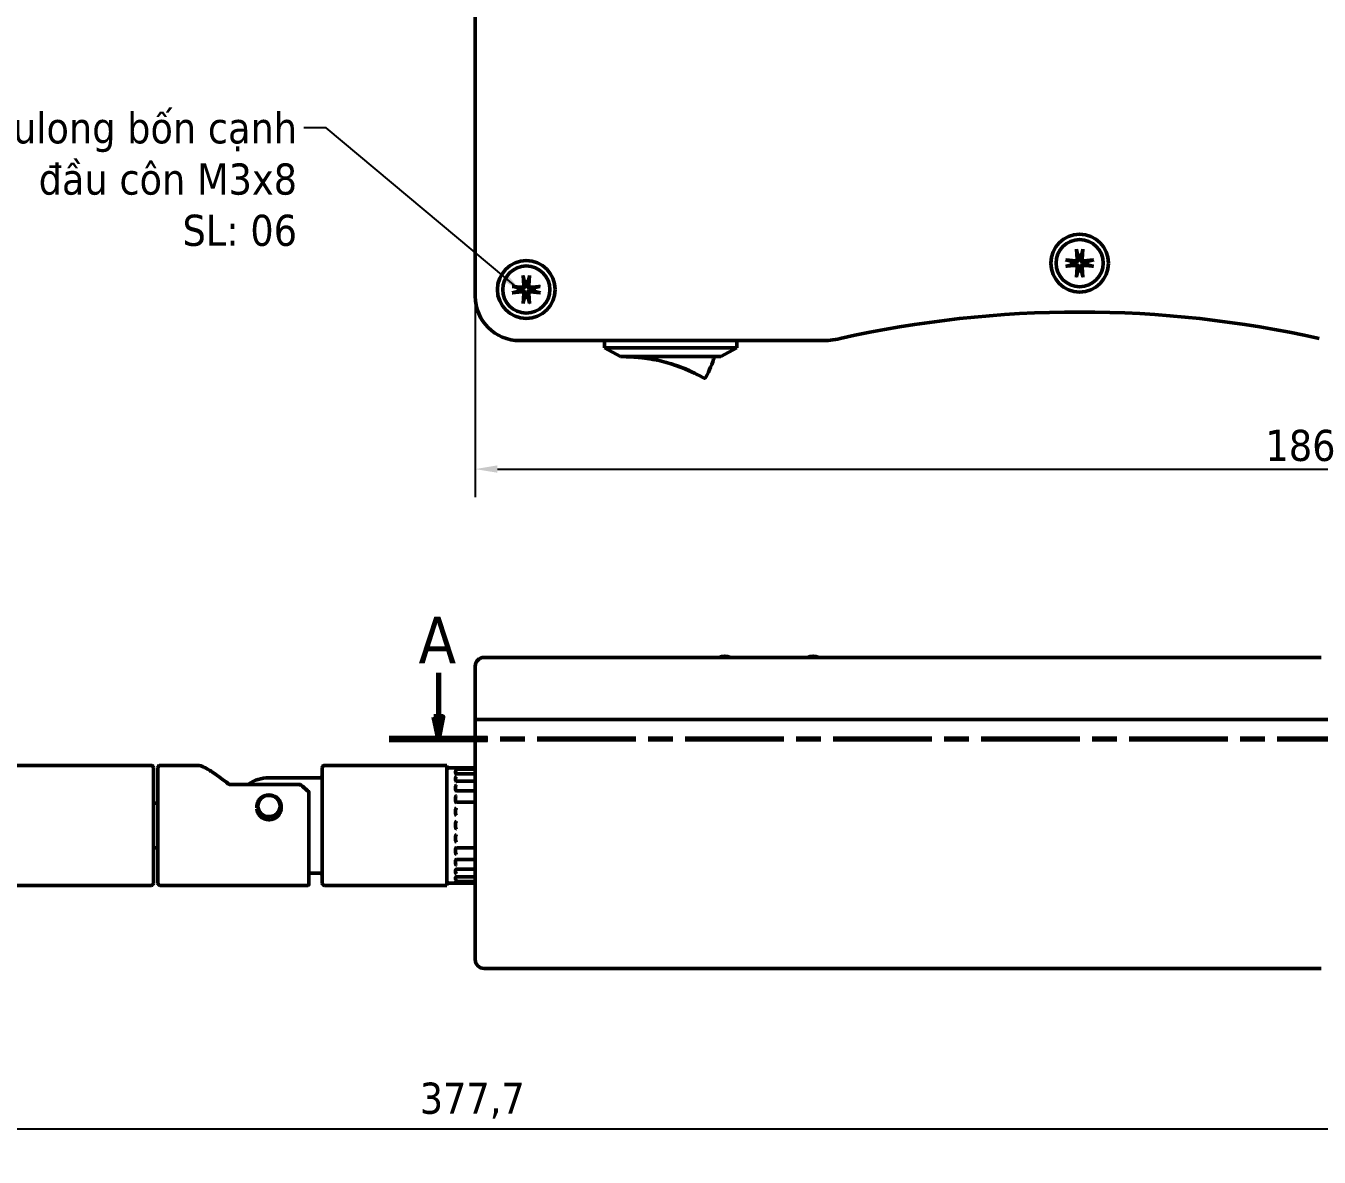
# Model space of a CAD drawing. Header units: millimetres. Extents: x -86 to 841, y -58 to 594.
# Drawn here: x 326.9 to 472.4, y 338.2 to 465.5 of the extents above; entities that cross this region are included whole.
import ezdxf

# ---------------------------------------------------------------- set-up
doc = ezdxf.new("R2010")
doc.units = ezdxf.units.MM
doc.linetypes.add('CHAIN', pattern=[0.3543, 0.2362, -0.0295, 0.0591, -0.0295])
for name, color, linetype, lineweight in [('Dimension (ISO)', 7, 'Continuous', 25), ('Section Line (ISO)', 7, 'CHAIN', 70), ('Symbol (ISO)', 7, 'Continuous', 25), ('Visible (ISO)', 7, 'Continuous', 50)]:
    doc.layers.add(name, color=color, linetype=linetype, lineweight=lineweight)
doc.styles.add('Label Text (ISO)', font='tahoma.ttf')
doc.styles.add('Note Text (ISO)', font='tahoma.ttf')
doc.dimstyles.new('Default (ISO)', dxfattribs={"dimtxt": 3.5, "dimasz": 2.5, "dimexe": 3.175, "dimexo": 0, "dimgap": 0.762, "dimtad": 1, "dimrnd": 1e-08, "dimtxsty": 'Note Text (ISO)', "dimcen": 0.09, "dimdle": 10, "dimclrd": 256, "dimclre": 256, "dimclrt": 256, "dimadec": 0, "dimazin": 0, "dimtfac": 1.001486, "dimtmove": 0, "dimatfit": 3, "dimfxl": 1, "dimtolj": 1, "dimtzin": 0, "dimlwd": -1, "dimlwe": -1, "dimarcsym": 0})
doc.dimstyles.new('Default - Method 1b (ISO)$7', dxfattribs={"dimtxt": 3.5, "dimasz": 2.5, "dimexe": 3.175, "dimexo": 0, "dimgap": 0.762, "dimtad": 1, "dimtoh": 1, "dimrnd": 1e-08, "dimtxsty": 'Note Text (ISO)', "dimcen": 0.09, "dimdle": 10, "dimclrd": 256, "dimclre": 256, "dimclrt": 256, "dimazin": 2, "dimtfac": 1, "dimtmove": 0, "dimatfit": 3, "dimfxl": 1, "dimtolj": 1, "dimlwd": -1, "dimlwe": -1, "dimarcsym": 0})

# ---------------------------------------------------------------- blocks, each defined once
blk = doc.blocks.new('2dTransSection0')
at = {"layer": 'Section Line (ISO)', "linetype": 'Continuous'}
for p, q in [((373.28, 392.75), (373.28, 387.8)), ((372.78, 387.8), (373.28, 385.3)), ((373.78, 387.8), (372.78, 387.8)), ((373.28, 387.8), (373.28, 385.3)), ((373.28, 385.3), (373.78, 387.8))]:
    blk.add_line(p, q, dxfattribs=at)
at = {"layer": 'Section Line (ISO)', "linetype": 'CHAIN', "ltscale": 46.987438}
blk.add_line((367.75, 385.3), (578.57, 385.3), dxfattribs=at)
at = {"layer": 'Section Line (ISO)', "linetype": 'Continuous', "lineweight": 140}
blk.add_line((367.75, 385.3), (378.8, 385.3), dxfattribs=at)
at = {"layer": 'Section Line (ISO)', "linetype": 'Continuous', "flags": 128}
blk.add_lwpolyline([(372.78, 387.8), (373.28, 385.3), (373.78, 387.8), (372.78, 387.8)], dxfattribs=at)
at = {"layer": 'Section Line (ISO)'}
blk.add_solid([(372.78, 387.8), (373.28, 385.3), (373.78, 387.8), (372.78, 387.8)], dxfattribs=at)
at = {"layer": 'Section Line (ISO)', "insert": (371.04, 393.8), "char_height": 5.25, "attachment_point": 7, "style": 'Label Text (ISO)'}
blk.add_mtext('A', dxfattribs=at)
blk = doc.blocks.new('*D8')
at = {"layer": 'Defpoints', "color": 0, "transparency": 16777216}
for p in [(377.42, 435.11), (563.42, 435.11), (563.42, 415.66)]:
    blk.add_point(p, dxfattribs=at)
at = {"layer": 'Dimension (ISO)', "transparency": 16777216}
for p, q in [((377.42, 435.11), (377.42, 412.49)), ((563.42, 435.11), (563.42, 412.49)), ((379.92, 415.66), (560.92, 415.66))]:
    blk.add_line(p, q, dxfattribs=at)
for points in [[(379.92, 416.08), (379.92, 415.25), (377.42, 415.66)], [(560.92, 416.08), (560.92, 415.25), (563.42, 415.66)]]:
    blk.add_solid(points, dxfattribs=at)
at = {"layer": 'Dimension (ISO)', "transparency": 16777216, "insert": (466.32, 420.08), "char_height": 3.5, "attachment_point": 1, "style": 'Note Text (ISO)'}
blk.add_mtext('\\A1;186', dxfattribs=at)
blk = doc.blocks.new('*D16')
at = {"layer": 'Defpoints', "color": 0, "transparency": 16777216}
for p in [(187.72, 375.57), (565.42, 367.99), (565.42, 341.42)]:
    blk.add_point(p, dxfattribs=at)
at = {"layer": 'Dimension (ISO)', "transparency": 16777216}
for p, q in [((187.72, 375.57), (187.72, 338.25)), ((565.42, 367.99), (565.42, 338.25)), ((190.22, 341.42), (562.92, 341.42))]:
    blk.add_line(p, q, dxfattribs=at)
for points in [[(190.22, 341.84), (190.22, 341.01), (187.72, 341.42)], [(562.92, 341.84), (562.92, 341.01), (565.42, 341.42)]]:
    blk.add_solid(points, dxfattribs=at)
at = {"layer": 'Dimension (ISO)', "transparency": 16777216, "insert": (371.18, 346.63), "char_height": 3.5, "attachment_point": 1, "style": 'Note Text (ISO)'}
blk.add_mtext('\\A1;377,7', dxfattribs=at)

msp = doc.modelspace()

# ---------------------------------------------------------------- linework, layer by layer
at = {"layer": 'Visible (ISO)'}
for p, q in [((377.416, 537.113), (377.416, 435.113)), ((445.059, 440.408), (445.143, 439.294)), ((445.773, 440.408), (445.689, 439.294)), ((443.844, 439.193), (444.958, 439.109)), ((443.844, 438.479), (444.958, 438.563)), ((445.059, 437.264), (445.143, 438.378)), ((445.773, 437.264), (445.689, 438.378)), ((446.988, 439.193), (445.874, 439.109)), ((446.988, 438.479), (445.874, 438.563)), ((382.809, 437.434), (382.893, 436.321)), ((383.523, 437.434), (383.439, 436.321)), ((381.594, 436.219), (382.708, 436.136)), ((381.594, 435.506), (382.708, 435.589)), ((382.809, 434.291), (382.893, 435.404)), ((383.523, 434.291), (383.439, 435.404)), ((384.738, 436.219), (383.624, 436.136)), ((384.738, 435.506), (383.624, 435.589)), ((382.416, 430.113), (416.288, 430.113)), ((391.966, 429.313), (391.966, 430.113)), ((391.966, 429.313), (406.866, 429.313)), ((393.766, 428.313), (391.966, 429.313)), ((405.066, 428.313), (406.866, 429.313)), ((406.866, 429.313), (406.866, 430.113)), ((405.066, 428.313), (393.766, 428.313)), ((394.849, 428.29), (394.849, 428.3)), ((397.824, 427.935), (397.822, 427.925)), ((399.669, 427.445), (399.666, 427.435)), ((402.433, 426.287), (402.428, 426.278)), ((378.416, 394.475), (382.416, 394.475)), ((416.288, 394.475), (382.416, 394.475)), ((416.288, 394.475), (418.255, 394.475)), ((472.577, 394.475), (418.255, 394.475)), ((377.416, 393.475), (377.416, 387.475)), ((377.416, 387.475), (377.416, 360.475)), ((377.416, 387.475), (382.416, 387.475)), ((377.416, 387.475), (382.416, 387.475)), ((382.416, 387.475), (416.288, 387.475)), ((416.288, 387.475), (382.416, 387.475)), ((416.288, 387.475), (418.474, 387.475)), ((416.288, 387.475), (418.474, 387.475)), ((418.474, 387.475), (472.358, 387.475)), ((472.358, 387.475), (418.474, 387.475)), ((472.358, 387.475), (474.544, 387.475)), ((472.358, 387.475), (474.544, 387.475)), ((265.186, 382.316), (340.966, 382.316)), ((341.216, 382.066), (341.216, 369.066)), ((341.716, 369.066), (341.716, 382.066)), ((341.966, 382.316), (346.214, 382.316)), ((360.216, 369.066), (360.216, 382.066)), ((374.216, 382.316), (360.466, 382.316)), ((374.216, 382.316), (374.216, 368.816)), ((374.466, 382.066), (375.3, 382.066)), ((375.216, 381.925), (375.216, 382.014)), ((375.216, 381.444), (375.216, 381.652)), ((375.316, 382.066), (377.416, 382.066)), ((375.316, 381.89), (377.416, 381.89)), ((375.316, 381.378), (377.416, 381.378)), ((357.675, 380.187), (349.82, 380.187)), ((359.966, 380.935), (354.216, 380.935)), ((375.216, 380.645), (375.216, 380.962)), ((375.216, 379.573), (375.216, 379.981)), ((375.316, 380.558), (377.416, 380.558)), ((358.716, 379.294), (358.716, 368.916)), ((375.216, 378.285), (375.216, 378.761)), ((375.316, 379.475), (377.416, 379.475)), ((341.716, 378.066), (341.216, 378.066)), ((352.841, 377.659), (352.841, 377.565)), ((355.591, 377.659), (355.591, 377.566)), ((375.216, 376.85), (375.216, 377.37)), ((375.316, 378.186), (377.416, 378.186)), ((375.216, 375.346), (375.216, 375.881)), ((375.216, 373.854), (375.216, 374.375)), ((341.716, 373.066), (341.216, 373.066)), ((375.216, 372.454), (375.216, 372.934)), ((377.416, 373.032), (375.316, 373.032)), ((375.216, 371.222), (375.216, 371.634)), ((377.416, 371.733), (375.316, 371.733)), ((359.966, 370.197), (358.716, 370.197)), ((375.216, 370.224), (375.216, 370.546)), ((375.216, 369.514), (375.216, 369.729)), ((377.416, 370.635), (375.316, 370.635)), ((377.416, 369.797), (375.316, 369.797)), ((265.186, 368.816), (340.966, 368.816)), ((341.966, 368.816), (358.616, 368.816)), ((374.216, 368.816), (360.466, 368.816)), ((374.466, 369.066), (375.23, 369.066)), ((375.216, 369.13), (375.216, 369.227)), ((377.416, 369.265), (375.316, 369.265)), ((377.416, 369.067), (375.316, 369.067)), ((382.416, 359.475), (378.416, 359.475)), ((382.416, 359.475), (416.288, 359.475)), ((418.255, 359.475), (416.288, 359.475)), ((418.255, 359.475), (472.577, 359.475))]:
    msp.add_line(p, q, dxfattribs=at)
for centre, radius in [((445.416, 438.836), 3.25), ((445.416, 438.836), 2.65), ((383.166, 435.863), 3.25), ((383.166, 435.863), 2.65)]:
    msp.add_circle(centre, radius, dxfattribs=at)
for centre, radius, start, end in [((445.416, 438.836), 0.881, 77.53868, 102.46132), ((445.416, 438.836), 0.881, 167.53868, 192.46132), ((444.97, 439.282), 0.173, 265.73132, 4.26868), ((444.97, 438.39), 0.173, 355.73132, 94.26868), ((445.416, 438.836), 0.881, 257.53868, 282.46132), ((445.862, 439.282), 0.173, 175.73132, 274.26868), ((445.862, 438.39), 0.173, 85.73132, 184.26868), ((445.416, 438.836), 0.881, 347.53868, 12.46132), ((383.166, 435.863), 0.881, 77.53868, 102.46132), ((382.416, 435.113), 5, 180, 270), ((383.166, 435.863), 0.881, 167.53868, 192.46132), ((382.72, 436.308), 0.173, 265.73132, 4.26868), ((382.72, 435.417), 0.173, 355.73132, 94.26868), ((383.612, 436.308), 0.173, 175.73132, 274.26868), ((383.612, 435.417), 0.173, 85.73132, 184.26868), ((383.166, 435.863), 0.881, 347.53868, 12.46132), ((383.166, 435.863), 0.881, 257.53868, 282.46132), ((445.416, 310.113), 123.223, 77.37061, 102.62939), ((416.288, 440.113), 10, 270, 282.62939), ((394.419, 428.511), 0.2, 262.36399, 269.19745), ((394.166, 410.433), 17.879, 60.01576, 89.19745), ((385.455, 434.873), 20, 333.67556, 340.8504), ((394.166, 410.433), 17.869, 62.45925, 72.07333), ((403.201, 426.093), 0.2, 240.01576, 333.67556), ((378.416, 393.475), 1, 90, 180), ((405.485, 393.116), 1.5, 64.91936, 115.08064), ((415.432, 393.116), 1.5, 64.91936, 115.08064), ((340.966, 382.066), 0.25, 0, 90), ((341.966, 382.066), 0.25, 90, 180), ((359.966, 381.185), 0.25, 270, 0), ((360.466, 382.066), 0.25, 90, 180), ((374.466, 381.816), 0.25, 90, 180), ((375.316, 381.478), 0.1, 241.85228, 270), ((375.316, 381.99), 0.1, 256.44272, 270), ((375.316, 382.166), 0.1, 269.85519, 270), ((357.675, 380.087), 0.1, 50.82028, 90), ((375.316, 380.658), 0.1, 224.3368, 270), ((358.616, 379.294), 0.1, 0, 49.09102), ((375.316, 378.286), 0.1, 180, 270), ((375.316, 379.575), 0.1, 200.03426, 270), ((375.316, 372.932), 0.1, 90, 180), ((375.316, 371.633), 0.1, 90, 161.91417), ((359.966, 369.947), 0.25, 0, 90), ((375.316, 370.535), 0.1, 90, 136.92829), ((375.316, 369.697), 0.1, 90, 119.13825), ((340.966, 369.066), 0.25, 270, 0), ((341.966, 369.066), 0.25, 180, 270), ((358.616, 368.916), 0.1, 270, 0), ((360.466, 369.066), 0.25, 180, 270), ((374.466, 369.316), 0.25, 180, 270), ((375.316, 369.165), 0.1, 90, 104.42585), ((375.316, 368.967), 0.1, 90, 90.97646), ((378.416, 360.475), 1, 180, 270)]:
    msp.add_arc(centre, radius, start, end, dxfattribs=at)
msp.add_ellipse((352.575, 375.566), major_axis=(-6.575, 6.678), ratio=0.1491966, start_param=6.1372159, end_param=6.1373411, dxfattribs=at)
for major_axis in [(-1.25, 0), (1.25, 0)]:
    msp.add_ellipse((354.216, 377.755), major_axis=major_axis, ratio=0.9564402, dxfattribs=at)
for points, knots in [([(445.076, 440.283), (445.074, 440.289), (445.072, 440.299), (445.068, 440.321), (445.066, 440.338), (445.063, 440.37), (445.061, 440.39), (445.059, 440.408)], [0.047889489, 0.047889489, 0.047889489, 0.047889489, 0.052104665, 0.052104665, 0.057302542, 0.057302542, 0.062554412, 0.062554412, 0.062554412, 0.062554412]), ([(445.773, 440.408), (445.771, 440.39), (445.769, 440.37), (445.766, 440.338), (445.763, 440.321), (445.76, 440.299), (445.758, 440.289), (445.756, 440.283)], [0.020958225, 0.020958225, 0.020958225, 0.020958225, 0.026210095, 0.026210095, 0.031407972, 0.031407972, 0.035623149, 0.035623149, 0.035623149, 0.035623149]), ([(443.844, 439.193), (443.862, 439.191), (443.882, 439.189), (443.914, 439.186), (443.931, 439.184), (443.953, 439.18), (443.963, 439.178), (443.969, 439.176)], [0.020958225, 0.020958225, 0.020958225, 0.020958225, 0.026210095, 0.026210095, 0.031407972, 0.031407972, 0.035623149, 0.035623149, 0.035623149, 0.035623149]), ([(443.969, 438.496), (443.963, 438.494), (443.953, 438.492), (443.931, 438.489), (443.914, 438.486), (443.882, 438.483), (443.862, 438.481), (443.844, 438.479)], [0.047889489, 0.047889489, 0.047889489, 0.047889489, 0.052104665, 0.052104665, 0.057302542, 0.057302542, 0.062554412, 0.062554412, 0.062554412, 0.062554412]), ([(445.273, 439.304), (445.278, 439.266), (445.275, 439.225), (445.259, 439.167), (445.25, 439.144), (445.224, 439.099), (445.208, 439.078), (445.174, 439.044), (445.153, 439.028), (445.108, 439.002), (445.085, 438.993), (445.027, 438.977), (444.986, 438.974), (444.948, 438.979)], [0.130780667, 0.130780667, 0.130780667, 0.130780667, 0.142894812, 0.142894812, 0.150267592, 0.150267592, 0.157640372, 0.157640372, 0.165013152, 0.165013152, 0.172385932, 0.172385932, 0.184500077, 0.184500077, 0.184500077, 0.184500077]), ([(444.948, 438.693), (444.986, 438.698), (445.027, 438.695), (445.085, 438.679), (445.108, 438.67), (445.153, 438.644), (445.174, 438.628), (445.208, 438.594), (445.224, 438.573), (445.25, 438.528), (445.259, 438.505), (445.275, 438.447), (445.278, 438.406), (445.273, 438.368)], [0.130780667, 0.130780667, 0.130780667, 0.130780667, 0.142894812, 0.142894812, 0.150267592, 0.150267592, 0.157640372, 0.157640372, 0.165013152, 0.165013152, 0.172385932, 0.172385932, 0.184500077, 0.184500077, 0.184500077, 0.184500077]), ([(445.884, 438.979), (445.846, 438.974), (445.805, 438.977), (445.747, 438.993), (445.724, 439.002), (445.679, 439.028), (445.658, 439.044), (445.624, 439.078), (445.608, 439.099), (445.582, 439.144), (445.573, 439.167), (445.557, 439.225), (445.554, 439.266), (445.559, 439.304)], [0.130780667, 0.130780667, 0.130780667, 0.130780667, 0.142894812, 0.142894812, 0.150267592, 0.150267592, 0.157640372, 0.157640372, 0.165013152, 0.165013152, 0.172385932, 0.172385932, 0.184500077, 0.184500077, 0.184500077, 0.184500077]), ([(445.559, 438.368), (445.554, 438.406), (445.557, 438.447), (445.573, 438.505), (445.582, 438.528), (445.608, 438.573), (445.624, 438.594), (445.658, 438.628), (445.679, 438.644), (445.724, 438.67), (445.747, 438.679), (445.805, 438.695), (445.846, 438.698), (445.884, 438.693)], [0.130780667, 0.130780667, 0.130780667, 0.130780667, 0.142894812, 0.142894812, 0.150267592, 0.150267592, 0.157640372, 0.157640372, 0.165013152, 0.165013152, 0.172385932, 0.172385932, 0.184500077, 0.184500077, 0.184500077, 0.184500077]), ([(446.863, 439.176), (446.869, 439.178), (446.879, 439.18), (446.901, 439.184), (446.918, 439.186), (446.95, 439.189), (446.97, 439.191), (446.988, 439.193)], [0.047889489, 0.047889489, 0.047889489, 0.047889489, 0.052104665, 0.052104665, 0.057302542, 0.057302542, 0.062554412, 0.062554412, 0.062554412, 0.062554412]), ([(446.988, 438.479), (446.97, 438.481), (446.95, 438.483), (446.918, 438.486), (446.901, 438.489), (446.879, 438.492), (446.869, 438.494), (446.863, 438.496)], [0.020958225, 0.020958225, 0.020958225, 0.020958225, 0.026210095, 0.026210095, 0.031407972, 0.031407972, 0.035623149, 0.035623149, 0.035623149, 0.035623149]), ([(382.826, 437.309), (382.824, 437.316), (382.822, 437.325), (382.818, 437.347), (382.816, 437.364), (382.813, 437.396), (382.811, 437.417), (382.809, 437.434)], [0.047889489, 0.047889489, 0.047889489, 0.047889489, 0.052104665, 0.052104665, 0.057302542, 0.057302542, 0.062554412, 0.062554412, 0.062554412, 0.062554412]), ([(383.523, 437.434), (383.521, 437.417), (383.519, 437.396), (383.516, 437.364), (383.513, 437.347), (383.51, 437.325), (383.508, 437.316), (383.506, 437.309)], [0.020958225, 0.020958225, 0.020958225, 0.020958225, 0.026210095, 0.026210095, 0.031407972, 0.031407972, 0.035623149, 0.035623149, 0.035623149, 0.035623149]), ([(445.059, 437.264), (445.061, 437.282), (445.063, 437.302), (445.066, 437.334), (445.068, 437.351), (445.072, 437.373), (445.074, 437.383), (445.076, 437.389)], [0.020958225, 0.020958225, 0.020958225, 0.020958225, 0.026210095, 0.026210095, 0.031407972, 0.031407972, 0.035623149, 0.035623149, 0.035623149, 0.035623149]), ([(445.756, 437.389), (445.758, 437.383), (445.76, 437.373), (445.763, 437.351), (445.766, 437.334), (445.769, 437.302), (445.771, 437.282), (445.773, 437.264)], [0.047889489, 0.047889489, 0.047889489, 0.047889489, 0.052104665, 0.052104665, 0.057302542, 0.057302542, 0.062554412, 0.062554412, 0.062554412, 0.062554412]), ([(381.594, 436.219), (381.612, 436.218), (381.632, 436.216), (381.664, 436.212), (381.681, 436.21), (381.703, 436.207), (381.713, 436.205), (381.719, 436.203)], [0.020958225, 0.020958225, 0.020958225, 0.020958225, 0.026210095, 0.026210095, 0.031407972, 0.031407972, 0.035623149, 0.035623149, 0.035623149, 0.035623149]), ([(381.719, 435.522), (381.713, 435.521), (381.703, 435.519), (381.681, 435.515), (381.664, 435.513), (381.632, 435.509), (381.612, 435.507), (381.594, 435.506)], [0.047889489, 0.047889489, 0.047889489, 0.047889489, 0.052104665, 0.052104665, 0.057302542, 0.057302542, 0.062554412, 0.062554412, 0.062554412, 0.062554412]), ([(383.023, 436.331), (383.028, 436.293), (383.025, 436.252), (383.009, 436.194), (383, 436.171), (382.974, 436.126), (382.958, 436.105), (382.924, 436.07), (382.903, 436.054), (382.858, 436.029), (382.835, 436.02), (382.777, 436.004), (382.736, 436.001), (382.698, 436.005)], [0.130780667, 0.130780667, 0.130780667, 0.130780667, 0.142894812, 0.142894812, 0.150267592, 0.150267592, 0.157640372, 0.157640372, 0.165013152, 0.165013152, 0.172385932, 0.172385932, 0.184500077, 0.184500077, 0.184500077, 0.184500077]), ([(382.698, 435.72), (382.736, 435.725), (382.777, 435.722), (382.835, 435.706), (382.858, 435.696), (382.903, 435.671), (382.924, 435.655), (382.958, 435.62), (382.974, 435.599), (383, 435.555), (383.009, 435.531), (383.025, 435.473), (383.028, 435.433), (383.023, 435.394)], [0.130780667, 0.130780667, 0.130780667, 0.130780667, 0.142894812, 0.142894812, 0.150267592, 0.150267592, 0.157640372, 0.157640372, 0.165013152, 0.165013152, 0.172385932, 0.172385932, 0.184500077, 0.184500077, 0.184500077, 0.184500077]), ([(383.634, 436.005), (383.596, 436.001), (383.555, 436.004), (383.497, 436.02), (383.474, 436.029), (383.429, 436.054), (383.408, 436.07), (383.374, 436.105), (383.358, 436.126), (383.332, 436.171), (383.323, 436.194), (383.307, 436.252), (383.304, 436.293), (383.309, 436.331)], [0.130780667, 0.130780667, 0.130780667, 0.130780667, 0.142894812, 0.142894812, 0.150267592, 0.150267592, 0.157640372, 0.157640372, 0.165013152, 0.165013152, 0.172385932, 0.172385932, 0.184500077, 0.184500077, 0.184500077, 0.184500077]), ([(383.309, 435.394), (383.304, 435.433), (383.307, 435.473), (383.323, 435.531), (383.332, 435.555), (383.358, 435.599), (383.374, 435.62), (383.408, 435.655), (383.429, 435.671), (383.474, 435.696), (383.497, 435.706), (383.555, 435.722), (383.596, 435.725), (383.634, 435.72)], [0.130780667, 0.130780667, 0.130780667, 0.130780667, 0.142894812, 0.142894812, 0.150267592, 0.150267592, 0.157640372, 0.157640372, 0.165013152, 0.165013152, 0.172385932, 0.172385932, 0.184500077, 0.184500077, 0.184500077, 0.184500077]), ([(384.613, 436.203), (384.619, 436.205), (384.629, 436.207), (384.651, 436.21), (384.668, 436.212), (384.7, 436.216), (384.72, 436.218), (384.738, 436.219)], [0.047889489, 0.047889489, 0.047889489, 0.047889489, 0.052104665, 0.052104665, 0.057302542, 0.057302542, 0.062554412, 0.062554412, 0.062554412, 0.062554412]), ([(384.738, 435.506), (384.72, 435.507), (384.7, 435.509), (384.668, 435.513), (384.651, 435.515), (384.629, 435.519), (384.619, 435.521), (384.613, 435.522)], [0.020958225, 0.020958225, 0.020958225, 0.020958225, 0.026210095, 0.026210095, 0.031407972, 0.031407972, 0.035623149, 0.035623149, 0.035623149, 0.035623149]), ([(382.809, 434.291), (382.811, 434.308), (382.813, 434.329), (382.816, 434.361), (382.818, 434.378), (382.822, 434.4), (382.824, 434.409), (382.826, 434.416)], [0.020958225, 0.020958225, 0.020958225, 0.020958225, 0.026210095, 0.026210095, 0.031407972, 0.031407972, 0.035623149, 0.035623149, 0.035623149, 0.035623149]), ([(383.506, 434.416), (383.508, 434.409), (383.51, 434.4), (383.513, 434.378), (383.516, 434.361), (383.519, 434.329), (383.521, 434.308), (383.523, 434.291)], [0.047889489, 0.047889489, 0.047889489, 0.047889489, 0.052104665, 0.052104665, 0.057302542, 0.057302542, 0.062554412, 0.062554412, 0.062554412, 0.062554412]), ([(394.849, 428.29), (394.849, 428.29), (394.887, 428.288), (395.039, 428.281), (395.147, 428.276), (395.428, 428.259), (395.59, 428.247), (395.955, 428.214), (396.146, 428.194), (396.54, 428.145), (396.73, 428.119), (397.093, 428.062), (397.252, 428.035), (397.529, 427.984), (397.635, 427.963), (397.784, 427.933), (397.821, 427.925), (397.822, 427.925)], [0, 0, 0, 0, 0.0625, 0.0625, 0.125, 0.125, 0.1875, 0.1875, 0.25, 0.25, 0.3125, 0.3125, 0.375, 0.375, 0.4375, 0.4375, 0.5, 0.5, 0.5, 0.5]), ([(346.214, 382.316), (346.411, 382.316), (346.654, 382.233), (347.254, 381.945), (347.623, 381.723), (348.517, 381.121), (349.066, 380.707), (349.634, 380.249)], [0, 0, 0, 0, 0.18099008, 0.18099008, 0.38313318, 0.38313318, 0.63865257, 0.63865257, 0.63865257, 0.63865257]), ([(375.316, 382.034), (375.296, 382.032), (375.276, 382.03), (375.259, 382.027), (375.246, 382.026), (375.234, 382.023), (375.226, 382.021), (375.219, 382.019), (375.216, 382.017), (375.216, 382.014)], [-0.000142523, -0.000142523, -0.000142523, -0.000142523, 0.008357991, 0.008357991, 0.008357991, 0.014508435, 0.014508435, 0.014508435, 0.019020496, 0.019020496, 0.019020496, 0.019020496]), ([(375.216, 381.925), (375.216, 381.922), (375.219, 381.918), (375.226, 381.914), (375.234, 381.909), (375.246, 381.905), (375.259, 381.901), (375.276, 381.896), (375.296, 381.892), (375.316, 381.887)], [0.045687959, 0.045687959, 0.045687959, 0.045687959, 0.049962846, 0.049962846, 0.049962846, 0.055789995, 0.055789995, 0.055789995, 0.063843682, 0.063843682, 0.063843682, 0.063843682]), ([(375.316, 381.711), (375.296, 381.705), (375.276, 381.698), (375.259, 381.69), (375.246, 381.685), (375.234, 381.678), (375.226, 381.67), (375.219, 381.664), (375.216, 381.658), (375.216, 381.652)], [-0.000142523, -0.000142523, -0.000142523, -0.000142523, 0.008357995, 0.008357995, 0.008357995, 0.014508442, 0.014508442, 0.014508442, 0.019020506, 0.019020506, 0.019020506, 0.019020506]), ([(375.216, 381.444), (375.216, 381.436), (375.219, 381.429), (375.226, 381.421), (375.234, 381.411), (375.246, 381.403), (375.259, 381.395), (375.276, 381.385), (375.296, 381.376), (375.316, 381.367)], [0.045687942, 0.045687942, 0.045687942, 0.045687942, 0.049962827, 0.049962827, 0.049962827, 0.055789974, 0.055789974, 0.055789974, 0.063843659, 0.063843659, 0.063843659, 0.063843659]), ([(349.635, 380.248), (349.65, 380.236), (349.668, 380.224), (349.71, 380.205), (349.733, 380.198), (349.777, 380.189), (349.798, 380.187), (349.82, 380.187)], [0, 0, 0, 0, 0.007726839, 0.007726839, 0.015363449, 0.015363449, 0.021674903, 0.021674903, 0.021674903, 0.021674903]), ([(351.851, 380.187), (351.861, 380.194), (351.87, 380.2), (352.219, 380.443), (352.595, 380.626), (353.385, 380.872), (353.8, 380.935), (354.215, 380.935), (354.215, 380.935), (354.216, 380.935)], [5.64523109, 5.64523109, 5.64523109, 5.64523109, 5.65433331, 5.65433331, 5.96849258, 5.96849258, 6.28265184, 6.28265184, 6.28318531, 6.28318531, 6.28318531, 6.28318531]), ([(375.316, 381.057), (375.296, 381.046), (375.276, 381.035), (375.259, 381.023), (375.246, 381.014), (375.234, 381.003), (375.226, 380.991), (375.219, 380.981), (375.216, 380.972), (375.216, 380.962)], [-0.000142522, -0.000142522, -0.000142522, -0.000142522, 0.008357982, 0.008357982, 0.008357982, 0.01450842, 0.01450842, 0.01450842, 0.019020476, 0.019020476, 0.019020476, 0.019020476]), ([(375.216, 380.645), (375.216, 380.634), (375.219, 380.623), (375.226, 380.613), (375.234, 380.598), (375.246, 380.586), (375.259, 380.575), (375.276, 380.561), (375.296, 380.548), (375.316, 380.535)], [0.045687931, 0.045687931, 0.045687931, 0.045687931, 0.049962815, 0.049962815, 0.049962815, 0.055789961, 0.055789961, 0.055789961, 0.063843643, 0.063843643, 0.063843643, 0.063843643]), ([(375.316, 380.107), (375.296, 380.093), (375.276, 380.078), (375.259, 380.062), (375.246, 380.05), (375.234, 380.035), (375.226, 380.019), (375.219, 380.006), (375.216, 379.994), (375.216, 379.981)], [-0.000142523, -0.000142523, -0.000142523, -0.000142523, 0.008357992, 0.008357992, 0.008357992, 0.014508438, 0.014508438, 0.014508438, 0.0190205, 0.0190205, 0.0190205, 0.0190205]), ([(352.841, 377.659), (352.841, 377.8), (352.864, 377.941), (352.954, 378.209), (353.022, 378.336), (353.193, 378.564), (353.298, 378.664), (353.536, 378.83), (353.669, 378.894), (353.949, 378.978), (354.097, 378.998), (354.393, 378.992), (354.54, 378.966), (354.819, 378.869), (354.951, 378.798), (355.183, 378.62), (355.285, 378.513), (355.446, 378.273), (355.507, 378.141), (355.575, 377.891), (355.591, 377.775), (355.591, 377.659)], [4.712389, 4.712389, 4.712389, 4.712389, 5.0238042, 5.0238042, 5.3369893, 5.3369893, 5.6546612, 5.6546612, 5.9775904, 5.9775904, 6.3044925, 6.3044925, 6.6327282, 6.6327282, 6.959227, 6.959227, 7.2814122, 7.2814122, 7.59823, 7.59823, 7.8539816, 7.8539816, 7.8539816, 7.8539816]), ([(375.216, 379.573), (375.216, 379.559), (375.219, 379.545), (375.226, 379.532), (375.234, 379.514), (375.246, 379.498), (375.259, 379.485), (375.276, 379.467), (375.296, 379.45), (375.316, 379.434)], [0.045687942, 0.045687942, 0.045687942, 0.045687942, 0.049962827, 0.049962827, 0.049962827, 0.055789974, 0.055789974, 0.055789974, 0.063843658, 0.063843658, 0.063843658, 0.063843658]), ([(375.316, 378.912), (375.296, 378.895), (375.276, 378.877), (375.259, 378.858), (375.246, 378.844), (375.234, 378.827), (375.226, 378.807), (375.219, 378.792), (375.216, 378.777), (375.216, 378.761)], [-0.000142522, -0.000142522, -0.000142522, -0.000142522, 0.008357989, 0.008357989, 0.008357989, 0.014508433, 0.014508433, 0.014508433, 0.019020493, 0.019020493, 0.019020493, 0.019020493]), ([(375.216, 378.285), (375.216, 378.269), (375.219, 378.253), (375.226, 378.237), (375.234, 378.216), (375.246, 378.198), (375.259, 378.183), (375.276, 378.162), (375.296, 378.144), (375.316, 378.125)], [0.045687934, 0.045687934, 0.045687934, 0.045687934, 0.049962819, 0.049962819, 0.049962819, 0.055789965, 0.055789965, 0.055789965, 0.063843648, 0.063843648, 0.063843648, 0.063843648]), ([(355.591, 377.566), (355.591, 377.425), (355.568, 377.282), (355.476, 377.016), (355.41, 376.89), (355.24, 376.659), (355.133, 376.553), (354.894, 376.382), (354.759, 376.316), (354.48, 376.23), (354.332, 376.208), (354.042, 376.215), (353.896, 376.242), (353.624, 376.338), (353.494, 376.409), (353.266, 376.585), (353.165, 376.691), (352.998, 376.929), (352.932, 377.066), (352.873, 377.27), (352.86, 377.334), (352.852, 377.399)], [0.00046979, 0.00046979, 0.00046979, 0.00046979, 0.04417393, 0.04417393, 0.08667884, 0.08667884, 0.13104462, 0.13104462, 0.17504286, 0.17504286, 0.21872198, 0.21872198, 0.26206007, 0.26206007, 0.30550318, 0.30550318, 0.3487196, 0.3487196, 0.39375049, 0.39375049, 0.41384317, 0.41384317, 0.41384317, 0.41384317]), ([(375.316, 377.537), (375.296, 377.518), (375.276, 377.498), (375.259, 377.477), (375.246, 377.461), (375.234, 377.442), (375.226, 377.42), (375.219, 377.404), (375.216, 377.387), (375.216, 377.37)], [-0.000142523, -0.000142523, -0.000142523, -0.000142523, 0.008357992, 0.008357992, 0.008357992, 0.014508438, 0.014508438, 0.014508438, 0.0190205, 0.0190205, 0.0190205, 0.0190205]), ([(375.216, 376.85), (375.216, 376.832), (375.219, 376.815), (375.226, 376.799), (375.234, 376.776), (375.246, 376.757), (375.259, 376.741), (375.276, 376.718), (375.296, 376.698), (375.316, 376.678)], [0.045687934, 0.045687934, 0.045687934, 0.045687934, 0.049962818, 0.049962818, 0.049962818, 0.055789964, 0.055789964, 0.055789964, 0.063843647, 0.063843647, 0.063843647, 0.063843647]), ([(375.316, 376.055), (375.296, 376.035), (375.276, 376.015), (375.259, 375.992), (375.246, 375.976), (375.234, 375.956), (375.226, 375.933), (375.219, 375.916), (375.216, 375.899), (375.216, 375.881)], [-0.000142522, -0.000142522, -0.000142522, -0.000142522, 0.00835799, 0.00835799, 0.00835799, 0.014508433, 0.014508433, 0.014508433, 0.019020494, 0.019020494, 0.019020494, 0.019020494]), ([(375.216, 375.346), (375.216, 375.328), (375.219, 375.311), (375.226, 375.294), (375.234, 375.271), (375.246, 375.251), (375.259, 375.235), (375.276, 375.212), (375.296, 375.192), (375.316, 375.171)], [0.045687949, 0.045687949, 0.045687949, 0.045687949, 0.049962835, 0.049962835, 0.049962835, 0.055789983, 0.055789983, 0.055789983, 0.063843669, 0.063843669, 0.063843669, 0.063843669]), ([(375.316, 374.547), (375.296, 374.527), (375.276, 374.507), (375.259, 374.485), (375.246, 374.469), (375.234, 374.449), (375.226, 374.427), (375.219, 374.41), (375.216, 374.393), (375.216, 374.375)], [-0.000142522, -0.000142522, -0.000142522, -0.000142522, 0.00835799, 0.00835799, 0.00835799, 0.014508435, 0.014508435, 0.014508435, 0.019020496, 0.019020496, 0.019020496, 0.019020496]), ([(375.216, 373.854), (375.216, 373.836), (375.219, 373.82), (375.226, 373.803), (375.234, 373.781), (375.246, 373.762), (375.259, 373.746), (375.276, 373.725), (375.296, 373.705), (375.316, 373.686)], [0.04568793, 0.04568793, 0.04568793, 0.04568793, 0.049962814, 0.049962814, 0.049962814, 0.055789959, 0.055789959, 0.055789959, 0.063843641, 0.063843641, 0.063843641, 0.063843641]), ([(375.316, 373.094), (375.296, 373.076), (375.276, 373.057), (375.259, 373.036), (375.246, 373.021), (375.234, 373.003), (375.226, 372.982), (375.219, 372.966), (375.216, 372.95), (375.216, 372.934)], [-0.000142523, -0.000142523, -0.000142523, -0.000142523, 0.008357991, 0.008357991, 0.008357991, 0.014508435, 0.014508435, 0.014508435, 0.019020496, 0.019020496, 0.019020496, 0.019020496]), ([(375.216, 372.454), (375.216, 372.438), (375.219, 372.423), (375.226, 372.408), (375.234, 372.388), (375.246, 372.371), (375.259, 372.356), (375.276, 372.337), (375.296, 372.319), (375.316, 372.302)], [0.04568794, 0.04568794, 0.04568794, 0.04568794, 0.049962825, 0.049962825, 0.049962825, 0.055789972, 0.055789972, 0.055789972, 0.063843656, 0.063843656, 0.063843656, 0.063843656]), ([(375.316, 371.775), (375.296, 371.758), (375.276, 371.742), (375.259, 371.723), (375.246, 371.71), (375.234, 371.694), (375.226, 371.676), (375.219, 371.662), (375.216, 371.648), (375.216, 371.634)], [-0.000142522, -0.000142522, -0.000142522, -0.000142522, 0.00835799, 0.00835799, 0.00835799, 0.014508434, 0.014508434, 0.014508434, 0.019020495, 0.019020495, 0.019020495, 0.019020495]), ([(375.216, 371.222), (375.216, 371.208), (375.219, 371.195), (375.226, 371.183), (375.234, 371.166), (375.246, 371.151), (375.259, 371.139), (375.276, 371.123), (375.296, 371.108), (375.316, 371.093)], [0.045687934, 0.045687934, 0.045687934, 0.045687934, 0.049962818, 0.049962818, 0.049962818, 0.055789964, 0.055789964, 0.055789964, 0.063843647, 0.063843647, 0.063843647, 0.063843647]), ([(375.316, 370.659), (375.296, 370.646), (375.276, 370.633), (375.259, 370.618), (375.246, 370.607), (375.234, 370.594), (375.226, 370.58), (375.219, 370.569), (375.216, 370.558), (375.216, 370.546)], [-0.000142522, -0.000142522, -0.000142522, -0.000142522, 0.008357986, 0.008357986, 0.008357986, 0.014508428, 0.014508428, 0.014508428, 0.019020487, 0.019020487, 0.019020487, 0.019020487]), ([(375.216, 370.224), (375.216, 370.214), (375.219, 370.204), (375.226, 370.194), (375.234, 370.181), (375.246, 370.17), (375.259, 370.161), (375.276, 370.148), (375.296, 370.137), (375.316, 370.126)], [0.045687938, 0.045687938, 0.045687938, 0.045687938, 0.049962823, 0.049962823, 0.049962823, 0.05578997, 0.05578997, 0.05578997, 0.063843653, 0.063843653, 0.063843653, 0.063843653]), ([(375.316, 369.808), (375.296, 369.799), (375.276, 369.79), (375.259, 369.779), (375.246, 369.772), (375.234, 369.763), (375.226, 369.753), (375.219, 369.745), (375.216, 369.737), (375.216, 369.729)], [-0.000142522, -0.000142522, -0.000142522, -0.000142522, 0.00835799, 0.00835799, 0.00835799, 0.014508434, 0.014508434, 0.014508434, 0.019020495, 0.019020495, 0.019020495, 0.019020495]), ([(375.216, 369.514), (375.216, 369.507), (375.219, 369.501), (375.226, 369.495), (375.234, 369.487), (375.246, 369.48), (375.259, 369.474), (375.276, 369.466), (375.296, 369.459), (375.316, 369.452)], [0.045687921, 0.045687921, 0.045687921, 0.045687921, 0.049962804, 0.049962804, 0.049962804, 0.055789949, 0.055789949, 0.055789949, 0.063843629, 0.063843629, 0.063843629, 0.063843629]), ([(375.316, 369.268), (375.296, 369.263), (375.276, 369.258), (375.259, 369.253), (375.246, 369.249), (375.234, 369.244), (375.226, 369.239), (375.219, 369.235), (375.216, 369.231), (375.216, 369.227)], [-0.000142523, -0.000142523, -0.000142523, -0.000142523, 0.008357991, 0.008357991, 0.008357991, 0.014508436, 0.014508436, 0.014508436, 0.019020498, 0.019020498, 0.019020498, 0.019020498]), ([(375.216, 369.13), (375.216, 369.128), (375.219, 369.125), (375.226, 369.123), (375.234, 369.12), (375.246, 369.118), (375.259, 369.115), (375.276, 369.113), (375.296, 369.11), (375.316, 369.108)], [0.04568795, 0.04568795, 0.04568795, 0.04568795, 0.049962836, 0.049962836, 0.049962836, 0.055789984, 0.055789984, 0.055789984, 0.06384367, 0.06384367, 0.06384367, 0.06384367]), ([(375.316, 369.067), (375.296, 369.067), (375.276, 369.066), (375.259, 369.066), (375.248, 369.066), (375.238, 369.066), (375.23, 369.066)], [-0.000142522, -0.000142522, -0.000142522, -0.000142522, 0.008357986, 0.008357986, 0.008357986, 0.013526283, 0.013526283, 0.013526283, 0.013526283])]:
    msp.add_open_spline(points, degree=3, knots=knots, dxfattribs=at)
for points, weights in [([(445.076, 440.283), (445.17, 439.915), (445.226, 439.696)], [1.0033180694, 1.03579778507, 1]), ([(445.226, 439.696), (445.257, 439.444), (445.273, 439.304)], [1, 1.35709343669, 1.68690907496]), ([(445.559, 439.304), (445.575, 439.444), (445.606, 439.696)], [1.68690907496, 1.35709343669, 1]), ([(445.606, 439.696), (445.662, 439.915), (445.756, 440.283)], [1, 1.03579779371, 1.00331807013]), ([(444.556, 439.026), (444.337, 439.082), (443.969, 439.176)], [1, 1.03579779143, 1.00331806994]), ([(443.969, 438.496), (444.337, 438.59), (444.556, 438.646)], [1.00331806994, 1.03579779143, 1]), ([(444.948, 438.979), (444.808, 438.995), (444.556, 439.026)], [1.68690907496, 1.35709343669, 1]), ([(444.556, 438.646), (444.808, 438.677), (444.948, 438.693)], [1, 1.35709343669, 1.68690907496]), ([(445.226, 437.976), (445.17, 437.757), (445.076, 437.389)], [1, 1.03579779371, 1.00331807013]), ([(445.273, 438.368), (445.257, 438.228), (445.226, 437.976)], [1.68690907496, 1.35709343669, 1]), ([(445.606, 437.976), (445.575, 438.228), (445.559, 438.368)], [1, 1.35709343669, 1.68690907496]), ([(445.756, 437.389), (445.662, 437.757), (445.606, 437.976)], [1.0033180694, 1.03579778507, 1]), ([(446.276, 439.026), (446.024, 438.995), (445.884, 438.979)], [1, 1.35709343669, 1.68690907496]), ([(445.884, 438.693), (446.024, 438.677), (446.276, 438.646)], [1.68690907496, 1.35709343669, 1]), ([(446.863, 439.176), (446.495, 439.082), (446.276, 439.026)], [1.00331806994, 1.03579779143, 1]), ([(446.276, 438.646), (446.495, 438.59), (446.863, 438.496)], [1, 1.03579779143, 1.00331806994]), ([(382.826, 437.309), (382.92, 436.942), (382.976, 436.723)], [1.0033180694, 1.03579778507, 1]), ([(382.976, 436.723), (383.007, 436.471), (383.023, 436.331)], [1, 1.35709343669, 1.68690907496]), ([(383.309, 436.331), (383.325, 436.471), (383.356, 436.723)], [1.68690907496, 1.35709343669, 1]), ([(383.356, 436.723), (383.412, 436.942), (383.506, 437.309)], [1, 1.03579779371, 1.00331807013]), ([(382.306, 436.053), (382.087, 436.109), (381.719, 436.203)], [1, 1.03579779143, 1.00331806994]), ([(381.719, 435.522), (382.087, 435.617), (382.306, 435.673)], [1.00331806994, 1.03579779143, 1]), ([(382.698, 436.005), (382.558, 436.022), (382.306, 436.053)], [1.68690907496, 1.35709343669, 1]), ([(382.306, 435.673), (382.558, 435.703), (382.698, 435.72)], [1, 1.35709343669, 1.68690907496]), ([(383.023, 435.394), (383.007, 435.255), (382.976, 435.002)], [1.68690907496, 1.35709343669, 1]), ([(383.356, 435.002), (383.325, 435.255), (383.309, 435.394)], [1, 1.35709343669, 1.68690907496]), ([(384.026, 436.053), (383.774, 436.022), (383.634, 436.005)], [1, 1.35709343669, 1.68690907496]), ([(383.634, 435.72), (383.774, 435.703), (384.026, 435.673)], [1.68690907496, 1.35709343669, 1]), ([(384.613, 436.203), (384.245, 436.109), (384.026, 436.053)], [1.00331806994, 1.03579779143, 1]), ([(384.026, 435.673), (384.245, 435.617), (384.613, 435.522)], [1, 1.03579779143, 1.00331806994]), ([(382.976, 435.002), (382.92, 434.784), (382.826, 434.416)], [1, 1.03579779371, 1.00331807013]), ([(383.506, 434.416), (383.412, 434.784), (383.356, 435.002)], [1.0033180694, 1.03579778507, 1])]:
    msp.add_rational_spline(points, weights, degree=2, dxfattribs=at)
for points in [[(375.3, 382.066), (375.305, 382.066), (375.311, 382.066), (375.316, 382.066)], [(357.738, 380.164), (358.046, 379.913), (358.362, 379.647), (358.681, 379.371)]]:
    msp.add_open_spline(points, degree=3, dxfattribs=at)

# ---------------------------------------------------------------- block references
at = {"layer": 'Section Line (ISO)'}
msp.add_blockref('2dTransSection0', (0, 0), dxfattribs=at)

# ---------------------------------------------------------------- texts
at = {"layer": 'Symbol (ISO)', "insert": (357.375, 455.81), "char_height": 3.5, "width": 35.65235, "attachment_point": 3, "line_spacing_factor": 0.987884, "style": 'Note Text (ISO)'}
msp.add_mtext('\\fTahoma|b0|i0;Bulong bốn cạnh\\P\\fTahoma|b0|i0;đầu côn M3x8\\P\\fTahoma|b0|i0;SL: 06', dxfattribs=at)

# ---------------------------------------------------------------- dimensions: what is measured, and where the dimension line sits
at = {"layer": 'Dimension (ISO)'}
for base, p1, p2, picture, middle in [((563.416, 415.662), (377.416, 435.113), (563.416, 435.113), '*D8', (469.916, 415.662)), ((565.416, 341.423), (187.716, 375.566), (565.416, 367.993), '*D16', (376.966, 341.423))]:
    dim = msp.add_linear_dim(base=base, p1=p1, p2=p2, angle=180, dimstyle='Default (ISO)', override={"dimgap": 0.762, "dimdec": 2, "dimtol": 0, "dimlim": 0, "dimtp": 0, "dimtm": 0, "dimtdec": 2, "dimtofl": 0, "dimatfit": 1}, dxfattribs=at)
    dim.commit()
    dim.dimension.update_dxf_attribs({"geometry": picture, "text_midpoint": middle, "dimtype": 160})

# ---------------------------------------------------------------- leaders
at = {"layer": 'Symbol (ISO)', "annotation_type": 0, "has_hookline": 1, "hookline_direction": 1, "text_width": 35.009}
msp.add_leader([(382.708, 435.589), (360.637, 454.06), (358.137, 454.06)], dimstyle='Default - Method 1b (ISO)$7', override={"dimtad": 0}, dxfattribs=at)

doc.saveas('drawing.dxf')
